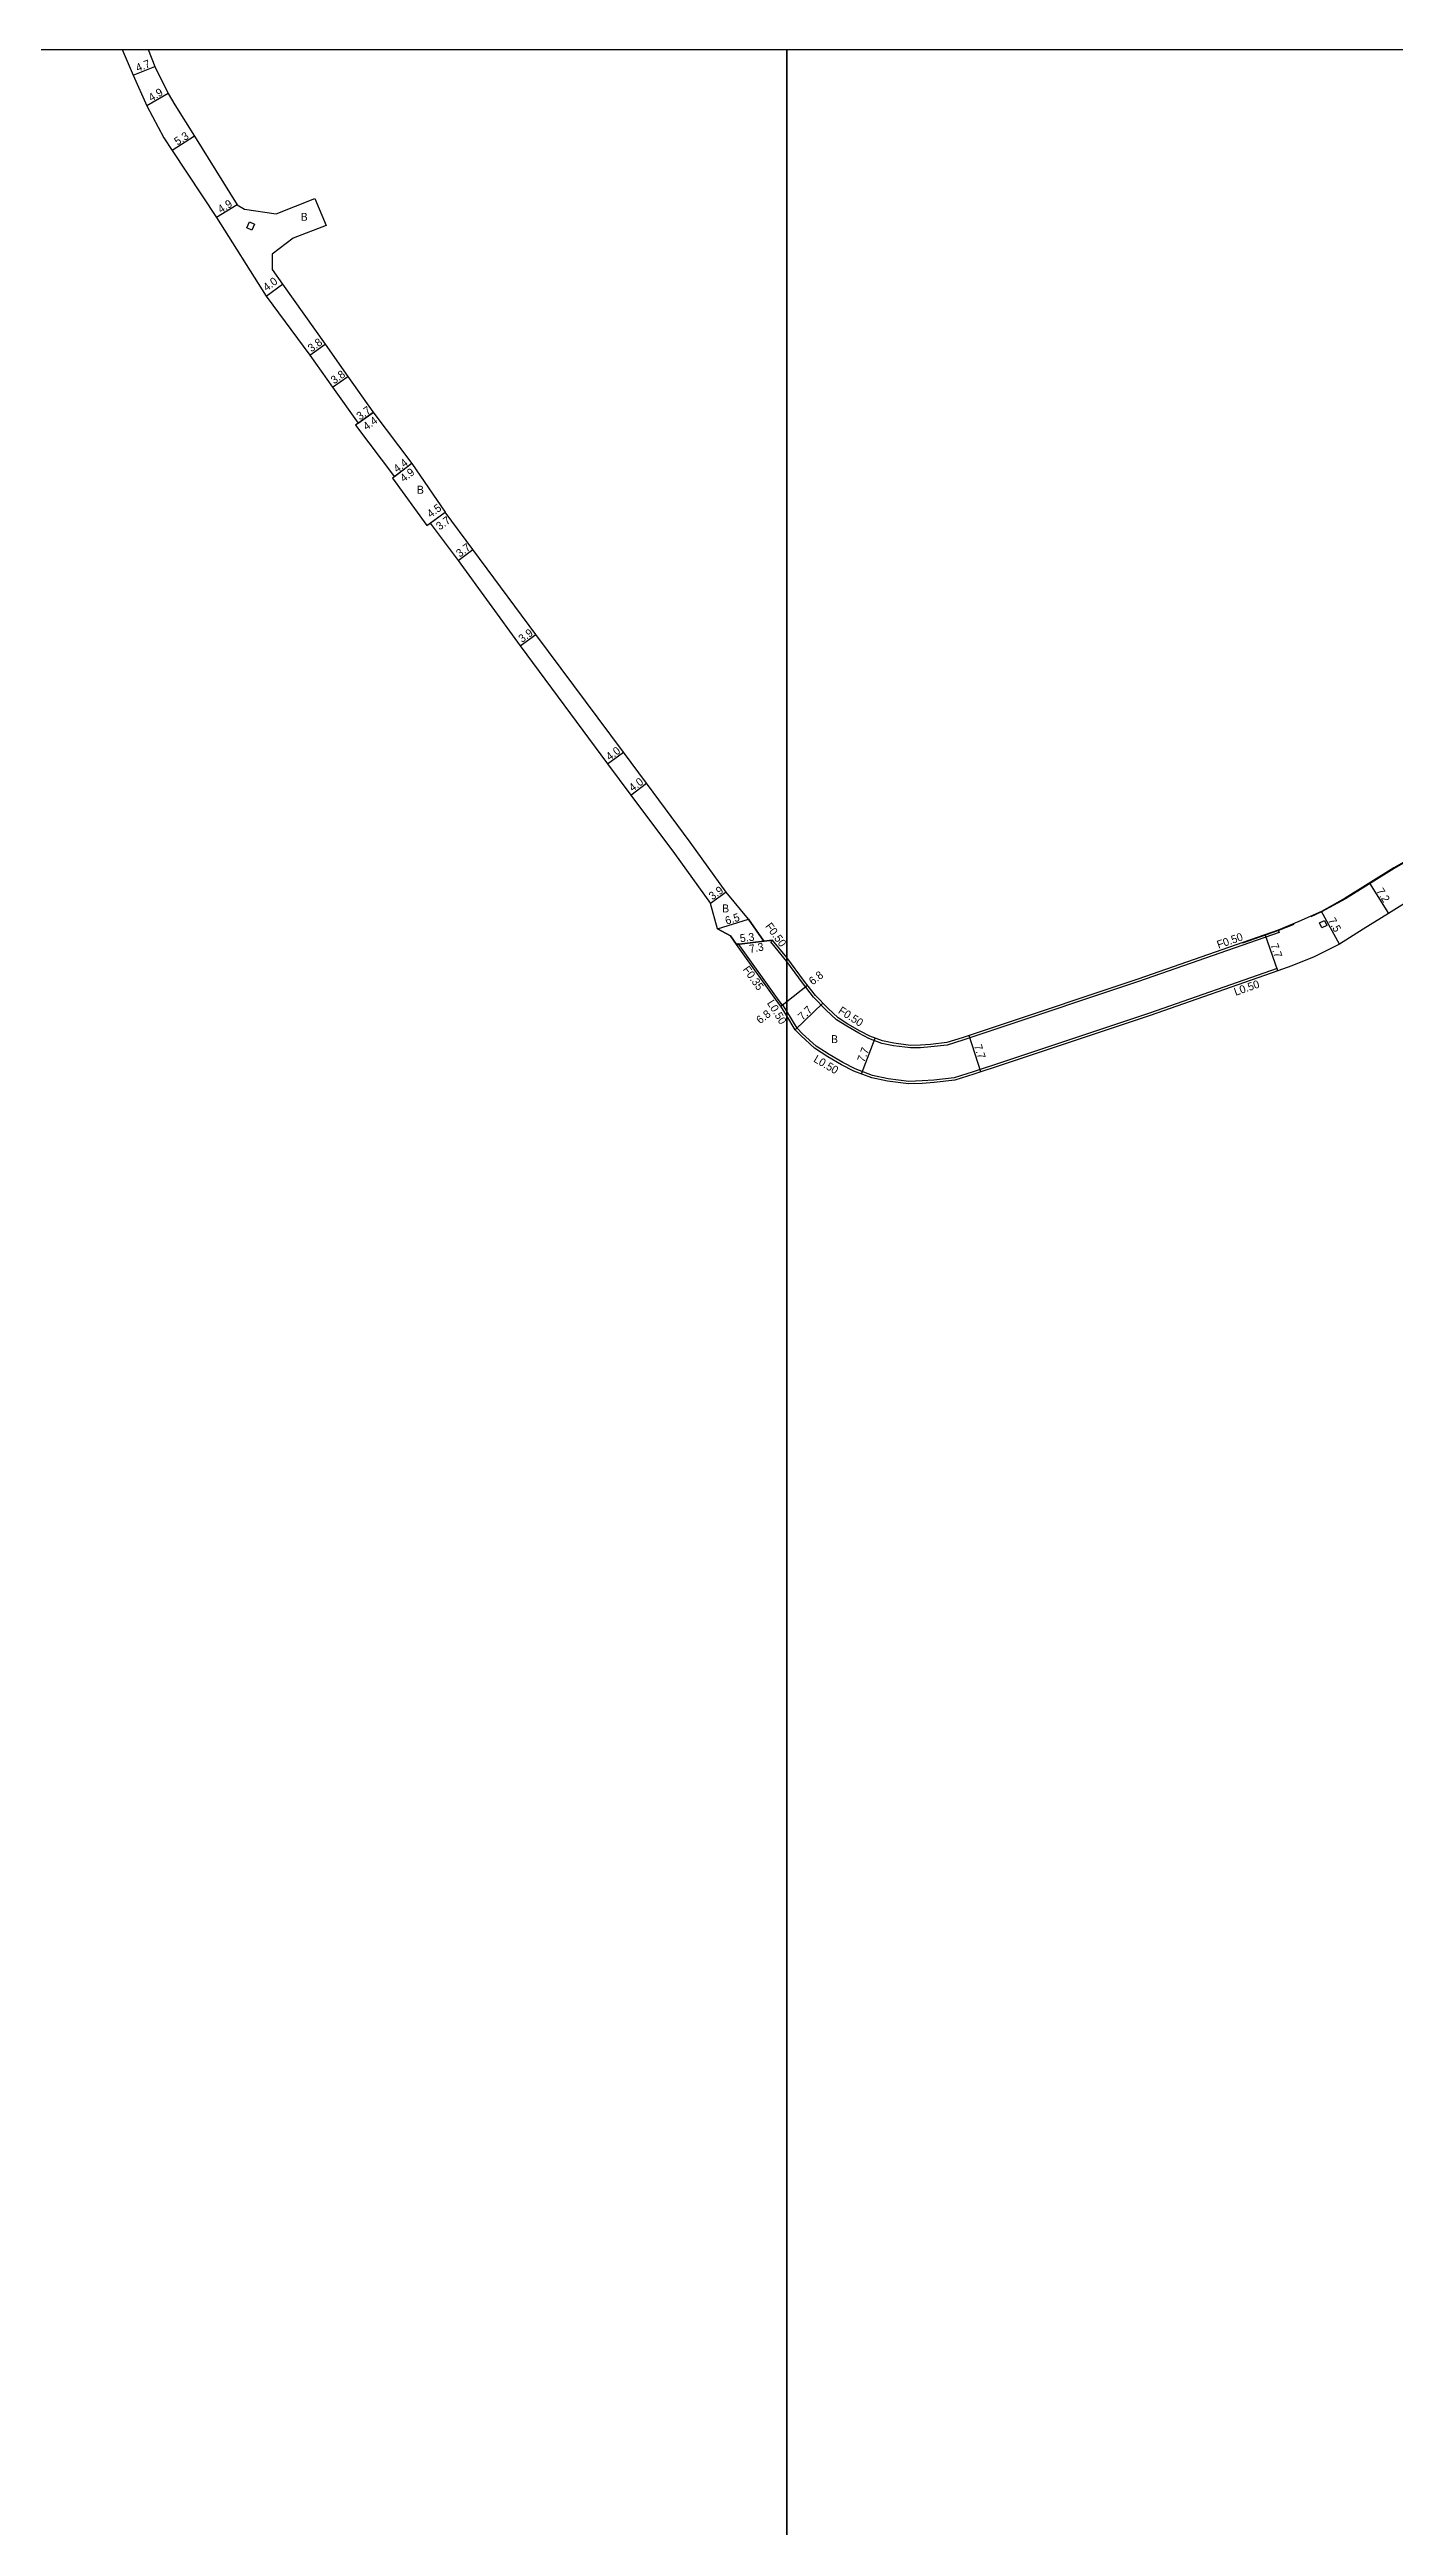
# Model space of a CAD drawing. Header units: metres. Extents: x -4000 to 0, y -102000 to -99000.
# Drawn here: x -3348 to -3078, y -99497.6 to -99000 of the extents above; entities that cross this region are included whole.
import ezdxf

# ---------------------------------------------------------------- set-up
doc = ezdxf.new("R2010")
doc.units = ezdxf.units.M
doc.header["$LTSCALE"] = 2.5
for name, color, linetype in [('側溝・桝', 7, 'Continuous'), ('図郭', 7, 'Continuous'), ('幅員', 7, 'Continuous'), ('歩道・分離帯・安全施設', 7, 'Continuous'), ('舗装', 7, 'Continuous'), ('道路', 7, 'Continuous')]:
    doc.layers.add(name, color=color, linetype=linetype)
doc.styles.get("Standard").update_dxf_attribs({"font": ''})
doc.styles.get('Standard').set_extended_font_data('@MS PGothic')

msp = doc.modelspace()

# ---------------------------------------------------------------- linework, layer by layer
at = {"layer": '側溝・桝'}
for points in [[(-3306.87, -99035.09), (-3307.4, -99036.27), (-3308.4, -99035.83), (-3307.88, -99034.64), (-3306.87, -99035.09)], [(-3091.59, -99175.96), (-3092.59, -99176.42), (-3093.05, -99175.42), (-3092.05, -99174.96)]]:
    msp.add_lwpolyline(points, close=True, dxfattribs=at)
for points in [[(-3210.08, -99179.8), (-3209.8, -99179.59), (-3201.59, -99191.09), (-3200.9, -99191.98)], [(-3200, -99183.22), (-3203.23, -99179.24), (-3202.84, -99178.92)], [(-3101.31, -99176.89), (-3101.15, -99177.36), (-3129.35, -99187.24), (-3158.81, -99197.08), (-3164.64, -99198.98), (-3167.78, -99199.99), (-3171.08, -99200.37), (-3173.14, -99200.52), (-3175.18, -99200.57), (-3178.57, -99200.14), (-3180.92, -99199.66), (-3183.55, -99198.65), (-3185.53, -99197.62), (-3187.97, -99196.2), (-3190, -99194.89), (-3192.13, -99192.92), (-3194.6, -99190.37), (-3196.85, -99187.49), (-3200, -99183.22)], [(-3101.37, -99185.07), (-3101.54, -99184.6), (-3127.18, -99193.58), (-3156.71, -99203.44), (-3162.58, -99205.36), (-3166.36, -99206.57), (-3170.46, -99207.05), (-3172.82, -99207.21), (-3175.52, -99207.28), (-3179.67, -99206.75), (-3182.81, -99206.11), (-3186.29, -99204.77), (-3188.76, -99203.5), (-3191.48, -99201.91), (-3194.12, -99200.21), (-3196.82, -99197.71), (-3197.88, -99196.61), (-3200, -99193.16)], [(-3200, -99193.16), (-3200.77, -99191.9), (-3201.2, -99192.16)]]:
    msp.add_lwpolyline(points, dxfattribs=at)
at = {"layer": '図郭'}
for points in [[(-3200, -99000), (-3200, -99600), (-4000, -99600), (-4000, -99000)], [(-3200, -99000), (-2400, -99000), (-2400, -99600), (-3200, -99600)]]:
    msp.add_lwpolyline(points, close=True, dxfattribs=at)
at = {"layer": '幅員'}
for points in [[(-3331.22, -99005.13), (-3326.88, -99003.44)], [(-3324.24, -99008.8), (-3328.46, -99011.3)], [(-3318.9, -99017.42), (-3323.39, -99020.25)], [(-3310.32, -99031.17), (-3314.48, -99033.76)], [(-3304.5, -99049.52), (-3301.27, -99047.15)], [(-3295.78, -99061.43), (-3292.71, -99059.18)], [(-3291.2, -99067.82), (-3288.14, -99065.66)], [(-3283.02, -99072.91), (-3286.6, -99075.46)], [(-3286.03, -99075.06), (-3283.02, -99072.91)], [(-3275.27, -99083.17), (-3279.18, -99086.12)], [(-3275.27, -99083.17), (-3278.78, -99085.82)], [(-3272.24, -99095.63), (-3268.6, -99092.97)], [(-3271.59, -99095.15), (-3268.6, -99092.97)], [(-3265.97, -99102.63), (-3263.01, -99100.41)], [(-3253.55, -99119.82), (-3250.39, -99117.54)], [(-3235.97, -99143.52), (-3232.76, -99141.14)], [(-3231.34, -99149.77), (-3228.14, -99147.37)], [(-3212.16, -99169.26), (-3215.33, -99171.54)], [(-3082.98, -99167.45), (-3079.17, -99173.56)], [(-3213.9, -99176.67), (-3207.7, -99174.73)], [(-3089.04, -99179.71), (-3092.66, -99173.13)], [(-3210.08, -99179.8), (-3202.84, -99178.92)], [(-3210.08, -99179.8), (-3204.57, -99179.13)], [(-3101.37, -99185.07), (-3103.92, -99177.8)], [(-3200, -99191.22), (-3195.84, -99187.97)], [(-3201.2, -99192.16), (-3200, -99191.22)], [(-3198.28, -99196.92), (-3192.75, -99191.56)], [(-3185.02, -99205.79), (-3182.26, -99198.61)], [(-3161, -99205.37), (-3163.39, -99198.05)]]:
    msp.add_lwpolyline(points, dxfattribs=at)
at = {"layer": '歩道・分離帯・安全施設'}
for points in [[(-3041.92, -99150.09), (-3046.19, -99151.47), (-3052.75, -99154.01), (-3057.72, -99155.1), (-3063.11, -99156.88), (-3066.76, -99158.4), (-3070.55, -99160.22), (-3078.02, -99164.51), (-3087.81, -99170.62), (-3092.6, -99173.25), (-3094.8, -99174.26)], [(-3098.17, -99175.75), (-3101.27, -99177.01), (-3108.5, -99179.54)]]:
    msp.add_lwpolyline(points, dxfattribs=at)
at = {"layer": '道路'}
for points in [[(-3333.43, -99000), (-3331.22, -99005.13), (-3328.46, -99011.3), (-3325.09, -99017.76), (-3323.39, -99020.25), (-3314.48, -99033.76), (-3304.5, -99049.52)], [(-3328.21, -99000), (-3326.88, -99003.44), (-3324.24, -99008.8), (-3322.89, -99011.09), (-3318.9, -99017.42), (-3310.32, -99031.17), (-3308.9, -99032.1), (-3302.52, -99033.03), (-3294.73, -99029.93)], [(-3294.73, -99029.93), (-3292.48, -99035.36)], [(-3292.48, -99035.36), (-3299.11, -99037.91), (-3303.34, -99041.13), (-3303.34, -99044.21), (-3301.27, -99047.15), (-3292.71, -99059.18), (-3288.14, -99065.66), (-3283.09, -99072.81), (-3275.27, -99083.17), (-3268.6, -99092.97)], [(-3304.5, -99049.52), (-3295.78, -99061.43), (-3291.2, -99067.82), (-3286.03, -99075.06), (-3286.6, -99075.46), (-3278.78, -99085.82), (-3279.18, -99086.12), (-3272.24, -99095.63), (-3271.59, -99095.15), (-3265.97, -99102.63), (-3253.55, -99119.82), (-3235.97, -99143.52), (-3231.34, -99149.77), (-3222.53, -99161.53), (-3215.33, -99171.54)], [(-3263.01, -99100.41), (-3268.6, -99092.97)], [(-3200, -99182.38), (-3202.84, -99178.92), (-3204.57, -99179.13), (-3207.7, -99174.73), (-3212.16, -99169.26), (-3219.38, -99159.22), (-3228.14, -99147.37), (-3232.76, -99141.14), (-3250.39, -99117.54), (-3263.01, -99100.41)], [(-3070.61, -99160.1), (-3078.09, -99164.4), (-3087.88, -99170.51), (-3092.66, -99173.13), (-3097.15, -99175.2), (-3101.31, -99176.89), (-3129.51, -99186.77), (-3158.97, -99196.61), (-3164.79, -99198.51), (-3167.88, -99199.5), (-3171.13, -99199.87), (-3173.16, -99200.02), (-3175.15, -99200.06), (-3178.49, -99199.64), (-3180.78, -99199.17), (-3183.34, -99198.19), (-3185.29, -99197.18), (-3187.71, -99195.77), (-3189.69, -99194.49), (-3191.78, -99192.56), (-3194.22, -99190.04), (-3196.45, -99187.19), (-3200, -99182.38)], [(-3210.08, -99179.8), (-3211.3, -99178.08), (-3213.9, -99176.67), (-3215.33, -99171.54)], [(-3204.57, -99179.13), (-3207.7, -99174.73)], [(-3074.39, -99170.58), (-3079.17, -99173.56), (-3084.24, -99176.72), (-3089.04, -99179.71), (-3094.09, -99182.27), (-3098.59, -99184.09), (-3101.37, -99185.07), (-3127.02, -99194.06), (-3156.55, -99203.92), (-3162.42, -99205.84), (-3166.25, -99207.06), (-3170.41, -99207.54), (-3172.8, -99207.71), (-3175.55, -99207.78), (-3179.75, -99207.25), (-3182.95, -99206.59), (-3186.5, -99205.23), (-3189, -99203.93), (-3191.74, -99202.33), (-3194.43, -99200.6), (-3197.17, -99198.07), (-3198.28, -99196.92), (-3200, -99194.11)], [(-3213.9, -99176.67), (-3211.3, -99178.08), (-3210.08, -99179.8)], [(-3200, -99194.11), (-3201.2, -99192.16), (-3201.87, -99191.3), (-3210.08, -99179.8)]]:
    msp.add_lwpolyline(points, dxfattribs=at)
msp.add_lwpolyline([(-3204.57, -99179.13), (-3210.08, -99179.8), (-3211.3, -99178.08), (-3213.9, -99176.67), (-3207.7, -99174.73)], close=True, dxfattribs=at)

# ---------------------------------------------------------------- texts
at = {"layer": '側溝・桝'}
for s, rotation, p in [('F0.50', 306.3951, (-3204.41, -99176.14)), ('F0.50', 19.3185, (-3113.3, -99180.65)), ('F0.35', 305.5243, (-3208.91, -99184.81)), ('L0.50', 19.3185, (-3109.87, -99190.11)), ('L0.50', 301.5111, (-3204.03, -99191.54)), ('F0.50', 327.2646, (-3189.81, -99193.48)), ('L0.50', 329.649, (-3194.76, -99203.26))]:
    msp.add_text(s, height=1.6, rotation=rotation, dxfattribs=at).set_placement(p)
at = {"layer": '幅員'}
for s, rotation, p in [('4.7', 21.2425, (-3330.34, -99004.51)), ('4.9', 30.5792, (-3327.59, -99010.5)), ('5.3', 32.1918, (-3322.36, -99019.31)), ('4.9', 31.9792, (-3313.63, -99032.94)), ('4.0', 36.2086, (-3304.43, -99048.62)), ('3.8', 36.2086, (-3295.43, -99060.86)), ('3.8', 35.2267, (-3290.87, -99067.28)), ('3.7', 35.4383, (-3285.7, -99074.52)), ('4.4', 35.4383, (-3284.38, -99076.57)), ('4.4', 37.0558, (-3278.23, -99085.09)), ('4.9', 37.0558, (-3276.9, -99086.98)), ('4.5', 36.1433, (-3271.52, -99094.14)), ('3.7', 36.1433, (-3269.69, -99096.63)), ('3.7', 36.9452, (-3265.65, -99102.08)), ('3.9', 35.7525, (-3253.15, -99119.22)), ('4.0', 36.5554, (-3235.57, -99142.92)), ('4.0', 36.8433, (-3230.95, -99149.16)), ('3.9', 35.7451, (-3214.93, -99170.94)), ('7.2', 301.9623, (-3081.69, -99169.05)), ('6.5', 17.3535, (-3212.09, -99175.84)), ('7.5', 298.8027, (-3091.38, -99174.93)), ('5.3', 6.8964, (-3209.32, -99179.35)), ('7.3', 10.3236, (-3207.39, -99181.49)), ('7.7', 289.3185, (-3102.93, -99179.88)), ('6.8', 38.0413, (-3194.78, -99188.03)), ('6.8', 38.0413, (-3205.34, -99195.84)), ('7.7', 44.0957, (-3196.81, -99195.14)), ('7.7', 68.9694, (-3184.43, -99203.57)), ('7.7', 288.0704, (-3162.44, -99200.15))]:
    msp.add_text(s, height=1.6, rotation=rotation, dxfattribs=at).set_placement(p)
at = {"layer": '舗装'}
for p in [(-3297.59, -99034.41), (-3274.26, -99089.23), (-3212.97, -99173.34), (-3191.11, -99199.6)]:
    msp.add_text('B', height=1.6, dxfattribs=at).set_placement(p)

doc.saveas('drawing.dxf')
